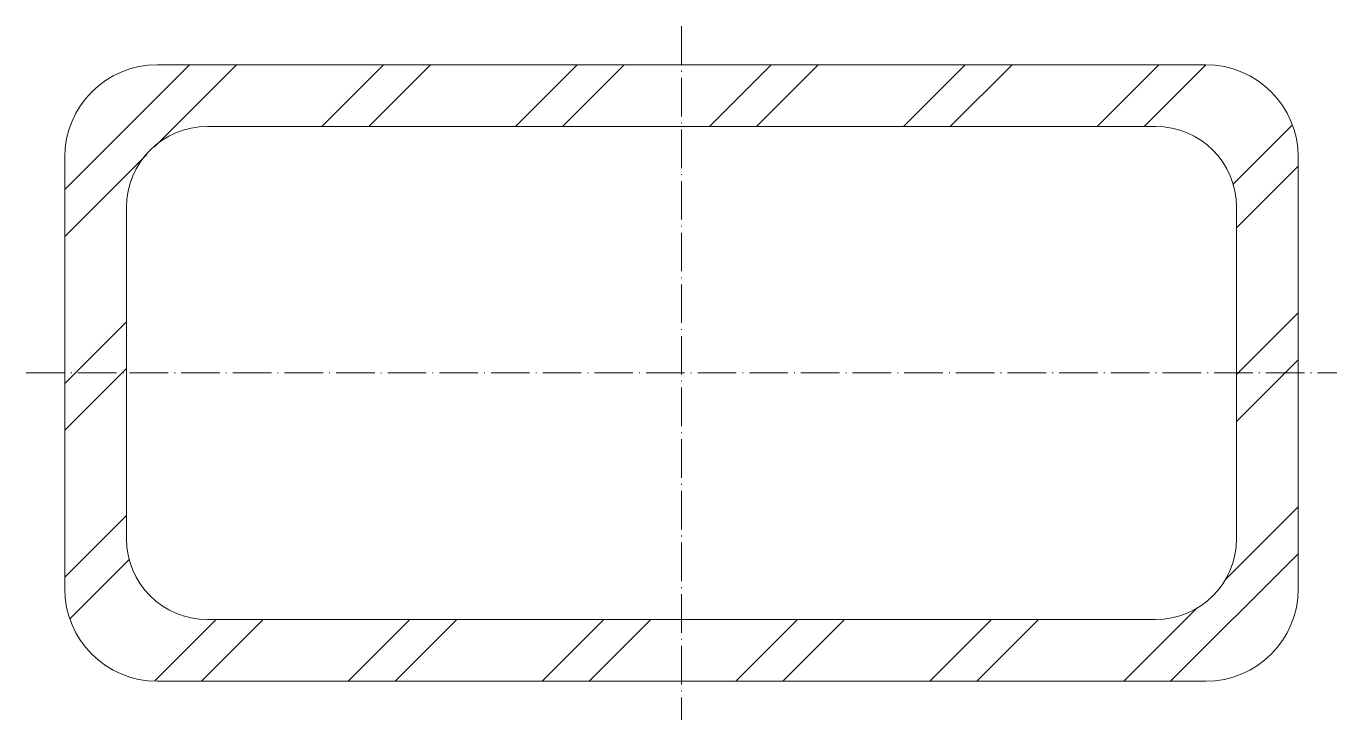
# Model space of a CAD drawing. Header units: metres. Extents: x -85 to 85, y -45 to 45.
import ezdxf

# ---------------------------------------------------------------- set-up
doc = ezdxf.new("R2010")
doc.units = ezdxf.units.M
doc.linetypes.add('MV_hartlijn_staal', pattern=[6.6, 5, -0.8, 0, -0.8])
doc.layers.add('A-DETL-GENF', color=92, linetype='Continuous', lineweight=18)

# ---------------------------------------------------------------- blocks, each defined once
blk = doc.blocks.new('28 Staalprofielen- koker RHS-2d - K160_80_8-5067785-00_0 Basismaterialen')
at = {"layer": 'A-DETL-GENF', "lineweight": 13}
h = blk.add_hatch(dxfattribs=at)
h.set_pattern_fill('FP_339', color=256, style=0, pattern_type=2)
h.set_pattern_definition([(225, (-3570.222, -4050.843), (12.57236, -12.57236), []), (225, (-3570.222, -4069.893), (12.57236, -12.57236), [])])
h.paths.add_polyline_path([(68, 40), (-68, 40), (-71.11, 39.59), (-74, 38.39), (-76.49, 36.49), (-78.39, 34), (-79.59, 31.11), (-80, 28), (-80, -28), (-79.59, -31.11), (-78.39, -34), (-76.49, -36.49), (-74, -38.39), (-71.11, -39.59), (-68, -40), (68, -40), (71.11, -39.59), (74, -38.39), (76.49, -36.49), (78.39, -34), (79.59, -31.11), (80, -28), (80, 28), (79.59, 31.11), (78.39, 34), (76.49, 36.49), (74, 38.39), (71.11, 39.59)])
h.paths.add_polyline_path([(61.5, 32), (64.22, 31.64), (66.75, 30.59), (68.92, 28.92), (70.59, 26.75), (71.64, 24.22), (72, 21.5), (72, -21.5), (71.64, -24.22), (70.59, -26.75), (68.92, -28.92), (66.75, -30.59), (64.22, -31.64), (61.5, -32), (-61.5, -32), (-64.22, -31.64), (-66.75, -30.59), (-68.92, -28.92), (-70.59, -26.75), (-71.64, -24.22), (-72, -21.5), (-72, 21.5), (-71.64, 24.22), (-70.59, 26.75), (-68.92, 28.92), (-66.75, 30.59), (-64.22, 31.64), (-61.5, 32)])
at = {"layer": 'A-DETL-GENF', "linetype": 'MV_hartlijn_staal', "lineweight": 13}
for p, q in [((0, 45), (0, -45)), ((-85, 0), (85, 0))]:
    blk.add_line(p, q, dxfattribs=at)
at = {"layer": 'A-DETL-GENF'}
for p, q in [((68, 40), (-68, 40)), ((68, 40), (-68, 40)), ((-61.5, 32), (61.5, 32)), ((61.5, 32), (-61.5, 32)), ((-80, 28), (-80, -28)), ((-80, 28), (-80, -28)), ((80, -28), (80, 28)), ((80, -28), (80, 28)), ((-72, -21.5), (-72, 21.5)), ((-72, 21.5), (-72, -21.5)), ((72, 21.5), (72, -21.5)), ((72, -21.5), (72, 21.5)), ((61.5, -32), (-61.5, -32)), ((-61.5, -32), (61.5, -32)), ((-68, -40), (68, -40)), ((-68, -40), (68, -40))]:
    blk.add_line(p, q, dxfattribs=at)
for centre, radius, start, end in [((-68, 28), 12, 90, 180), ((-68, 28), 12, 90, 180), ((68, 28), 12, 360, 90), ((68, 28), 12, 360, 90), ((-61.5, 21.5), 10.5, 90, 180), ((-61.5, 21.5), 10.5, 90, 180), ((61.5, 21.5), 10.5, 360, 90), ((61.5, 21.5), 10.5, 0, 90), ((-61.5, -21.5), 10.5, 180, 270), ((-61.5, -21.5), 10.5, 180, 270), ((61.5, -21.5), 10.5, 270, 0), ((61.5, -21.5), 10.5, 270, 0), ((-68, -28), 12, 180, 270), ((-68, -28), 12, 180, 270), ((68, -28), 12, 270, 0), ((68, -28), 12, 270, 0)]:
    blk.add_arc(centre, radius, start, end, dxfattribs=at)

msp = doc.modelspace()

# ---------------------------------------------------------------- block references
msp.add_blockref('28 Staalprofielen- koker RHS-2d - K160_80_8-5067785-00_0 Basismaterialen', (0, 0))

doc.saveas('drawing.dxf')
